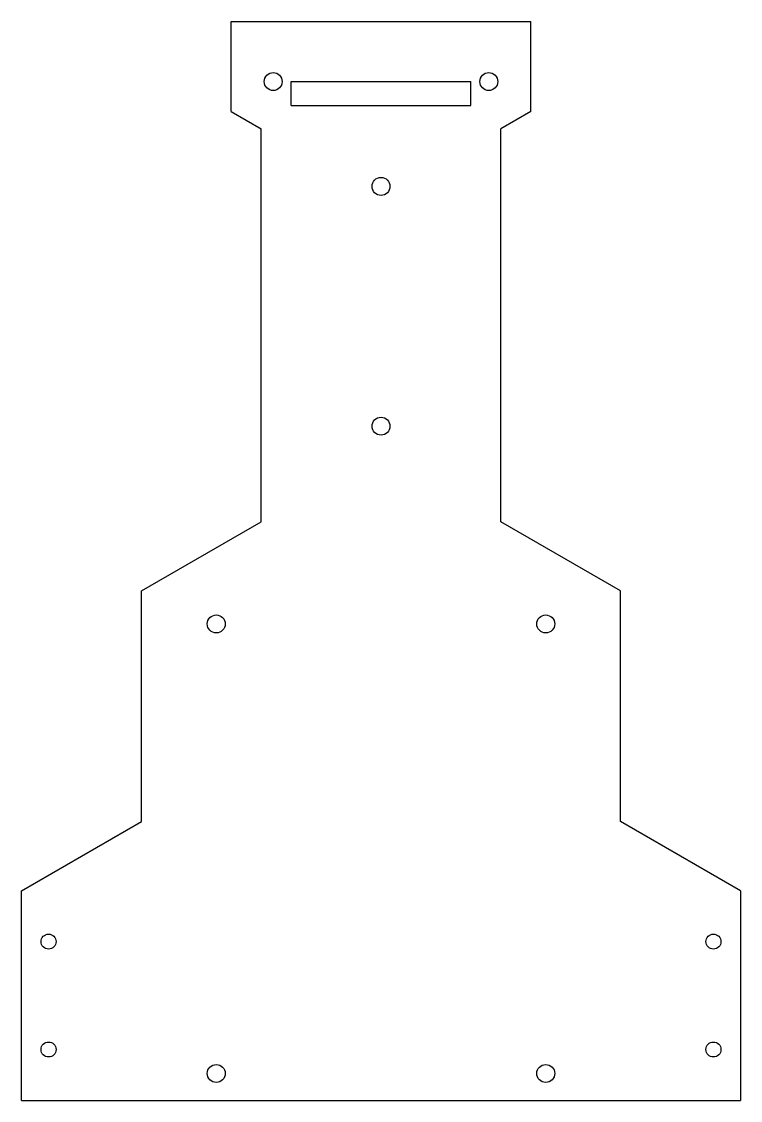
# Model space of a CAD drawing. Extents: x 0 to 120, y -4 to 176.
import ezdxf

# ---------------------------------------------------------------- set-up
doc = ezdxf.new("R2010")
doc.units = 0
doc.layers.add('VISIBLE', color=7, linetype='CONTINUOUS')

msp = doc.modelspace()

# ---------------------------------------------------------------- linework, layer by layer
at = {"layer": 'VISIBLE'}
for p, q in [((35, 160.64), (35, 175.64)), ((35, 175.64), (85, 175.64)), ((85, 160.64), (85, 175.64)), ((45, 165.64), (75, 165.64)), ((45, 161.64), (45, 165.64)), ((75, 161.64), (75, 165.64)), ((35, 160.64), (40, 157.76)), ((45, 161.64), (75, 161.64)), ((85, 160.64), (80, 157.76)), ((40, 92.19), (40, 157.76)), ((80, 92.19), (80, 157.76)), ((20, 80.64), (40, 92.19)), ((100, 80.64), (80, 92.19)), ((20, 42.19), (20, 80.64)), ((100, 42.19), (100, 80.64)), ((0, 30.64), (20, 42.19)), ((120, 30.64), (100, 42.19)), ((0, -4.36), (0, 30.64)), ((120, 30.64), (120, -4.36)), ((0, -4.36), (120, -4.36))]:
    msp.add_line(p, q, dxfattribs=at)
for centre, radius in [((42, 165.64), 1.5), ((78, 165.64), 1.5), ((60, 148.14), 1.5), ((60, 108.14), 1.5), ((32.5, 75.14), 1.5), ((87.5, 75.14), 1.5), ((4.5, 22.14), 1.25), ((115.5, 22.14), 1.25), ((4.5, 4.14), 1.25), ((115.5, 4.14), 1.25), ((32.5, 0.14), 1.5), ((87.5, 0.14), 1.5)]:
    msp.add_circle(centre, radius, dxfattribs=at)

doc.saveas('drawing.dxf')
